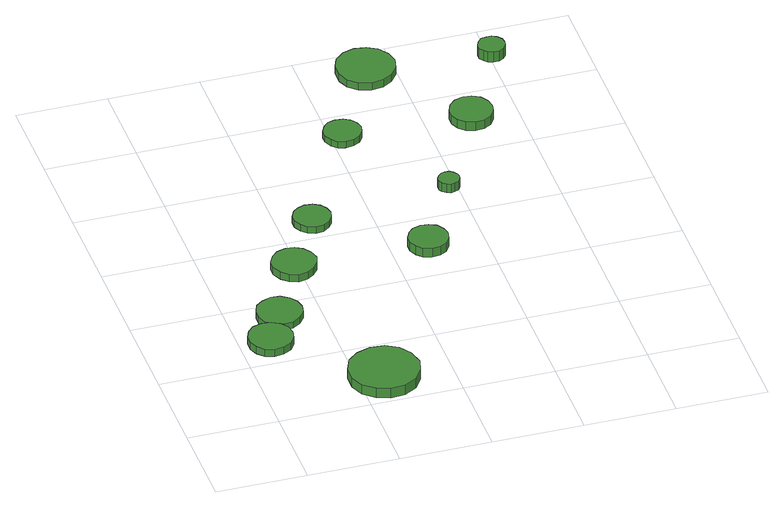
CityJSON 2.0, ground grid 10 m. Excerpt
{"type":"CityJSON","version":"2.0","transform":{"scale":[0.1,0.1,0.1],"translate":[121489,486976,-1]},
"CityObjects":{
"tree1":{"type":"SolitaryVegetationObject","attributes":{"function":"something"},"geometry":[{"type":"MultiSurface","lod":"1","boundaries":[[[0,1,2,3,4,5,6,7,8,9,10,11,12,13,14]],[[15,16,17,18,19,20,21,22,23,24,25,26,27,28,29]],[[0,29,28,1]],[[1,28,27,2]],[[2,27,26,3]],[[3,26,25,4]],[[4,25,24,5]],[[5,24,23,6]],[[6,23,22,7]],[[7,22,21,8]],[[8,21,20,9]],[[9,20,19,10]],[[10,19,18,11]],[[11,18,17,12]],[[12,17,16,13]],[[13,16,15,14]],[[14,15,29,0]]]}]},
"tree2":{"type":"SolitaryVegetationObject","attributes":{"function":"something"},"geometry":[{"type":"MultiSurface","lod":"1","boundaries":[[[30,31,32,33,34,35,36,37,38,39,40,41,42,43,44]],[[45,46,47,48,49,50,51,52,53,54,55,56,57,58,59]],[[30,59,58,31]],[[31,58,57,32]],[[32,57,56,33]],[[33,56,55,34]],[[34,55,54,35]],[[35,54,53,36]],[[36,53,52,37]],[[37,52,51,38]],[[38,51,50,39]],[[39,50,49,40]],[[40,49,48,41]],[[41,48,47,42]],[[42,47,46,43]],[[43,46,45,44]],[[44,45,59,30]]]}]},
"tree3":{"type":"SolitaryVegetationObject","attributes":{"function":"something"},"geometry":[{"type":"MultiSurface","lod":"1","boundaries":[[[60,61,62,63,64,65,66,67,68,69,70,71,72,73,74]],[[75,76,77,78,79,80,81,82,83,84,85,86,87,88,89]],[[60,89,88,61]],[[61,88,87,62]],[[62,87,86,63]],[[63,86,85,64]],[[64,85,84,65]],[[65,84,83,66]],[[66,83,82,67]],[[67,82,81,68]],[[68,81,80,69]],[[69,80,79,70]],[[70,79,78,71]],[[71,78,77,72]],[[72,77,76,73]],[[73,76,75,74]],[[74,75,89,60]]]}]},
"tree4":{"type":"SolitaryVegetationObject","attributes":{"function":"something"},"geometry":[{"type":"MultiSurface","lod":"1","boundaries":[[[90,91,92,93,94,95,96,97,98,99,100,101,102,103,104]],[[105,106,107,108,109,110,111,112,113,114,115,116,117,118,119]],[[90,119,118,91]],[[91,118,117,92]],[[92,117,116,93]],[[93,116,115,94]],[[94,115,114,95]],[[95,114,113,96]],[[96,113,112,97]],[[97,112,111,98]],[[98,111,110,99]],[[99,110,109,100]],[[100,109,108,101]],[[101,108,107,102]],[[102,107,106,103]],[[103,106,105,104]],[[104,105,119,90]]]}]},
"tree5":{"type":"SolitaryVegetationObject","attributes":{"function":"something"},"geometry":[{"type":"MultiSurface","lod":"1","boundaries":[[[120,121,122,123,124,125,126,127,128,129,130,131,132,133,134]],[[135,136,137,138,139,140,141,142,143,144,145,146,147,148,149]],[[120,149,148,121]],[[121,148,147,122]],[[122,147,146,123]],[[123,146,145,124]],[[124,145,144,125]],[[125,144,143,126]],[[126,143,142,127]],[[127,142,141,128]],[[128,141,140,129]],[[129,140,139,130]],[[130,139,138,131]],[[131,138,137,132]],[[132,137,136,133]],[[133,136,135,134]],[[134,135,149,120]]]}]},
"tree6":{"type":"SolitaryVegetationObject","attributes":{"function":"something"},"geometry":[{"type":"MultiSurface","lod":"1","boundaries":[[[150,151,152,153,154,155,156,157,158,159,160,161,162,163,164]],[[165,166,167,168,169,170,171,172,173,174,175,176,177,178,179]],[[150,179,178,151]],[[151,178,177,152]],[[152,177,176,153]],[[153,176,175,154]],[[154,175,174,155]],[[155,174,173,156]],[[156,173,172,157]],[[157,172,171,158]],[[158,171,170,159]],[[159,170,169,160]],[[160,169,168,161]],[[161,168,167,162]],[[162,167,166,163]],[[163,166,165,164]],[[164,165,179,150]]]}]},
"tree7":{"type":"SolitaryVegetationObject","attributes":{"function":"something"},"geometry":[{"type":"MultiSurface","lod":"1","boundaries":[[[180,181,182,183,184,185,186,187,188,189,190,191,192,193,194]],[[195,196,197,198,199,200,201,202,203,204,205,206,207,208,209]],[[180,209,208,181]],[[181,208,207,182]],[[182,207,206,183]],[[183,206,205,184]],[[184,205,204,185]],[[185,204,203,186]],[[186,203,202,187]],[[187,202,201,188]],[[188,201,200,189]],[[189,200,199,190]],[[190,199,198,191]],[[191,198,197,192]],[[192,197,196,193]],[[193,196,195,194]],[[194,195,209,180]]]}]},
"tree8":{"type":"SolitaryVegetationObject","attributes":{"function":"something"},"geometry":[{"type":"MultiSurface","lod":"1","boundaries":[[[210,211,212,213,214,215,216,217,218,219,220,221,222,223,224]],[[225,226,227,228,229,230,231,232,233,234,235,236,237,238,239]],[[210,239,238,211]],[[211,238,237,212]],[[212,237,236,213]],[[213,236,235,214]],[[214,235,234,215]],[[215,234,233,216]],[[216,233,232,217]],[[217,232,231,218]],[[218,231,230,219]],[[219,230,229,220]],[[220,229,228,221]],[[221,228,227,222]],[[222,227,226,223]],[[223,226,225,224]],[[224,225,239,210]]]}]},
"tree9":{"type":"SolitaryVegetationObject","attributes":{"function":"something"},"geometry":[{"type":"MultiSurface","lod":"1","boundaries":[[[240,241,242,243,244,245,246,247,248,249,250,251,252,253,254]],[[255,256,257,258,259,260,261,262,263,264,265,266,267,268,269]],[[240,269,268,241]],[[241,268,267,242]],[[242,267,266,243]],[[243,266,265,244]],[[244,265,264,245]],[[245,264,263,246]],[[246,263,262,247]],[[247,262,261,248]],[[248,261,260,249]],[[249,260,259,250]],[[250,259,258,251]],[[251,258,257,252]],[[252,257,256,253]],[[253,256,255,254]],[[254,255,269,240]]]}]},
"tree10":{"type":"SolitaryVegetationObject","attributes":{"function":"something"},"geometry":[{"type":"MultiSurface","lod":"1","boundaries":[[[270,271,272,273,274,275,276,277,278,279,280,281,282,283,284]],[[285,286,287,288,289,290,291,292,293,294,295,296,297,298,299]],[[270,299,298,271]],[[271,298,297,272]],[[272,297,296,273]],[[273,296,295,274]],[[274,295,294,275]],[[275,294,293,276]],[[276,293,292,277]],[[277,292,291,278]],[[278,291,290,279]],[[279,290,289,280]],[[280,289,288,281]],[[281,288,287,282]],[[282,287,286,283]],[[283,286,285,284]],[[284,285,299,270]]]}]},
"tree11":{"type":"SolitaryVegetationObject","attributes":{"function":"something"},"geometry":[{"type":"MultiSurface","lod":"1","boundaries":[[[300,301,302,303,304,305,306,307,308,309,310,311,312,313,314]],[[315,316,317,318,319,320,321,322,323,324,325,326,327,328,329]],[[300,329,328,301]],[[301,328,327,302]],[[302,327,326,303]],[[303,326,325,304]],[[304,325,324,305]],[[305,324,323,306]],[[306,323,322,307]],[[307,322,321,308]],[[308,321,320,309]],[[309,320,319,310]],[[310,319,318,311]],[[311,318,317,312]],[[312,317,316,313]],[[313,316,315,314]],[[314,315,329,300]]]}]}
},
"vertices":[
[57,136,15],[55,146,15],[49,154,15],[40,159,15],[30,160,15],[20,157,15],[13,150,15],[9,141,15],[9,131,15],[13,122,15],[20,115,15],[30,112,15],[40,113,15],[49,118,15],[55,126,15],[55,126,6],[49,118,6],[40,113,6],[30,112,6],[20,115,6],[13,122,6],[9,131,6],[9,141,6],[13,150,6],[20,157,6],[30,160,6],[40,159,6],[49,154,6],[55,146,6],[57,136,6],
[80,178,14],[78,188,14],[72,196,14],[63,202,14],[53,203,14],[43,199,14],[35,193,14],[31,183,14],[31,173,14],[35,163,14],[43,157,14],[53,153,14],[63,154,14],[72,160,14],[78,168,14],[78,168,6],[72,160,6],[63,154,6],[53,153,6],[43,157,6],[35,163,6],[31,173,6],[31,183,6],[35,193,6],[43,199,6],[53,203,6],[63,202,6],[72,196,6],[78,188,6],[80,178,6],
[166,44,18],[162,60,18],[153,73,18],[139,81,18],[123,82,18],[108,77,18],[96,67,18],[90,52,18],[90,36,18],[96,21,18],[108,11,18],[123,6,18],[139,7,18],[153,15,18],[162,28,18],[162,28,6],[153,15,6],[139,7,6],[123,6,6],[108,11,6],[96,21,6],[90,36,6],[90,52,6],[96,67,6],[108,77,6],[123,82,6],[139,81,6],[153,73,6],[162,60,6],[166,44,6],
[120,256,15],[117,266,15],[111,274,15],[103,279,15],[93,280,15],[83,277,15],[76,270,15],[71,261,15],[71,251,15],[76,241,15],[83,235,15],[93,231,15],[103,233,15],[111,238,15],[117,246,15],[117,246,6],[111,238,6],[103,233,6],[93,231,6],[83,235,6],[76,241,6],[71,251,6],[71,261,6],[76,270,6],[83,277,6],[93,280,6],[103,279,6],[111,274,6],[117,266,6],[120,256,6],
[158,329,14],[156,337,14],[151,344,14],[144,348,14],[135,349,14],[127,346,14],[121,341,14],[117,333,14],[117,325,14],[121,317,14],[127,311,14],[135,308,14],[144,309,14],[151,314,14],[156,320,14],[156,320,6],[151,314,6],[144,309,6],[135,308,6],[127,311,6],[121,317,6],[117,325,6],[117,333,6],[121,341,6],[127,346,6],[135,349,6],[144,348,6],[151,344,6],[156,337,6],[158,329,6],
[262,254,17],[260,262,17],[255,270,17],[247,274,17],[238,275,17],[229,272,17],[223,266,17],[219,258,17],[219,249,17],[223,241,17],[229,235,17],[238,232,17],[247,233,17],[255,237,17],[260,245,17],[260,245,6],[255,237,6],[247,233,6],[238,232,6],[229,235,6],[223,241,6],[219,249,6],[219,258,6],[223,266,6],[229,272,6],[238,275,6],[247,274,6],[255,270,6],[260,262,6],[262,254,6],
[233,464,14],[231,472,14],[226,479,14],[219,483,14],[210,484,14],[202,482,14],[196,476,14],[192,468,14],[192,460,14],[196,452,14],[202,446,14],[210,444,14],[219,445,14],[226,449,14],[231,456,14],[231,456,6],[226,449,6],[219,445,6],[210,444,6],[202,446,6],[196,452,6],[192,460,6],[192,468,6],[196,476,6],[202,482,6],[210,484,6],[219,483,6],[226,479,6],[231,472,6],[233,464,6],
[303,347,17],[302,351,17],[299,355,17],[295,358,17],[290,358,17],[286,357,17],[282,353,17],[280,349,17],[280,344,17],[282,340,17],[286,337,17],[290,335,17],[295,336,17],[299,338,17],[302,342,17],[302,342,6],[299,338,6],[295,336,6],[290,335,6],[286,337,6],[282,340,6],[280,344,6],[280,349,6],[282,353,6],[286,357,6],[290,358,6],[295,358,6],[299,355,6],[302,351,6],[303,347,6],
[301,566,15],[298,579,15],[290,590,15],[279,596,15],[266,598,15],[253,594,15],[243,585,15],[238,573,15],[238,559,15],[243,547,15],[253,538,15],[266,534,15],[279,536,15],[290,542,15],[298,553,15],[298,553,6],[290,542,6],[279,536,6],[266,534,6],[253,538,6],[243,547,6],[238,559,6],[238,573,6],[243,585,6],[253,594,6],[266,598,6],[279,596,6],[290,590,6],[298,579,6],[301,566,6],
[373,456,17],[371,466,17],[366,474,17],[357,479,17],[348,480,17],[338,477,17],[331,470,17],[327,461,17],[327,452,17],[331,443,17],[338,436,17],[348,433,17],[357,434,17],[366,439,17],[371,447,17],[371,447,6],[366,439,6],[357,434,6],[348,433,6],[338,436,6],[331,443,6],[327,452,6],[327,461,6],[331,470,6],[338,477,6],[348,480,6],[357,479,6],[366,474,6],[371,466,6],[373,456,6],
[417,555,21],[416,561,21],[412,566,21],[407,569,21],[401,569,21],[395,568,21],[391,564,21],[388,558,21],[388,552,21],[391,547,21],[395,543,21],[401,541,21],[407,541,21],[412,544,21],[416,549,21],[416,549,8],[412,544,8],[407,541,8],[401,541,8],[395,543,8],[391,547,8],[388,552,8],[388,558,8],[391,564,8],[395,568,8],[401,569,8],[407,569,8],[412,566,8],[416,561,8],[417,555,8]
]}
